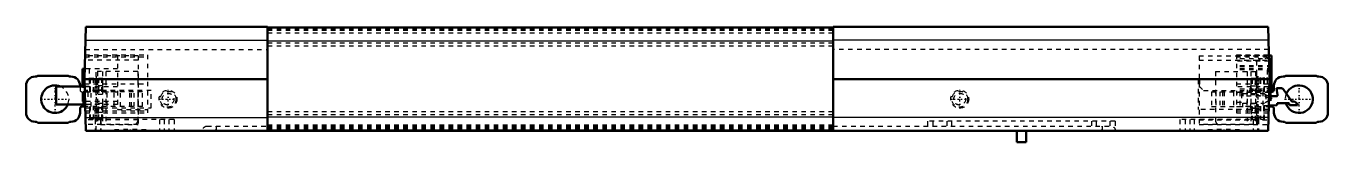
# Model space of a CAD drawing. Header units: millimetres. Extents: x -116 to 172, y -2 to 23.
import ezdxf

# ---------------------------------------------------------------- set-up
doc = ezdxf.new("R2010")
doc.units = ezdxf.units.MM
doc.linetypes.add('Center', pattern=[1.5, 0.45, -0.5, 0.05, -0.5])
doc.linetypes.add('Dashed', pattern=[2, 1, -1])
for name, color, linetype, lineweight in [('AM_0', 7, 'Continuous', 50), ('AM_4', 3, 'Continuous', 25), ('AM_7', 7, 'Center', 25), ('AM_9', 6, 'Dashed', 25)]:
    doc.layers.add(name, color=color, linetype=linetype, lineweight=lineweight)

# ---------------------------------------------------------------- blocks, each defined once
blk = doc.blocks.new('1_2500_100_p4_1_0_in_2500_100__A__4')
at = {"layer": 'AM_0'}
for p, q in [((-113.3, 12.2), (-106.57, 12.2)), ((-115.9, 4), (-115.9, 10)), ((-103.97, 10), (-103.97, 9.8)), ((-103.97, 4.95), (-103.97, 4)), ((-102.84, 5.35), (-103.57, 5.35)), ((-106.57, 1.8), (-113.3, 1.8))]:
    blk.add_line(p, q, dxfattribs=at)
for centre, radius, start, end in [((-113.9, 10), 2, 90, 180), ((-113.9, 13), 1, 270, 306.8699), ((-105.97, 13), 1, 233.1301, 270), ((-105.97, 10), 2, 0, 90), ((-109.5, 7), 3.05, 66.6402, 336.8311), ((-113.9, 4), 2, 180, 270), ((-105.97, 4), 2, 270, 360), ((-103.57, 4.95), 0.4, 90, 180), ((-113.9, 1), 1, 53.1301, 90), ((-105.97, 1), 1, 90, 126.8699)]:
    blk.add_arc(centre, radius, start, end, dxfattribs=at)
at = {"layer": 'AM_4'}
for p, q in [((-103.31, 5.35), (-103.31, 5.8)), ((-103.01, 5.35), (-103.01, 5.8))]:
    blk.add_line(p, q, dxfattribs=at)
at = {"layer": 'AM_7'}
for p, q in [((-109.5, 3.8), (-109.5, 10.2)), ((-112.71, 7), (-106.3, 7))]:
    blk.add_line(p, q, dxfattribs=at)
at = {"layer": 'AM_9'}
for p, q in [((-103.97, 9.8), (-103.97, 9.05)), ((-90.16, 8.65), (-103.57, 8.65)), ((-103.31, 5.8), (-103.31, 8.65)), ((-103.01, 5.8), (-103.01, 8.65)), ((-99, 11.4), (-101.8, 11.4)), ((-101.8, 11.4), (-101.8, 8.65)), ((-101.78, 8.65), (-101.78, 11.4)), ((-101.66, 8.65), (-101.66, 11.4)), ((-101.5, 5.35), (-101.5, 8.65)), ((-101.02, 8.65), (-101.02, 11.4)), ((-100.65, 8.65), (-100.65, 11.4)), ((-100.15, 8.65), (-100.15, 11.4)), ((-99.78, 8.65), (-99.78, 11.4)), ((-99.14, 8.65), (-99.14, 11.4)), ((-99.02, 8.65), (-99.02, 11.4)), ((-99, 8.65), (-99, 11.4)), ((-97.96, 5.35), (-97.96, 8.65)), ((-96.45, 5.35), (-96.45, 8.65)), ((-95.03, 5.35), (-95.03, 8.65)), ((-92.97, 5.35), (-92.97, 8.65)), ((-92.58, 5.35), (-92.58, 8.65)), ((-92, 5.35), (-92, 8.65)), ((-91.14, 5.35), (-91.14, 8.65)), ((-90.16, 5.35), (-90.16, 8.65)), ((-90.16, 5.35), (-102.84, 5.35)), ((-101.8, 5.35), (-101.8, 2.6)), ((-101.78, 2.6), (-101.78, 5.35)), ((-101.66, 2.6), (-101.66, 5.35)), ((-101.02, 2.6), (-101.02, 5.35)), ((-100.65, 2.6), (-100.65, 5.35)), ((-100.15, 2.6), (-100.15, 5.35)), ((-99.78, 2.6), (-99.78, 5.35)), ((-99.14, 2.6), (-99.14, 5.35)), ((-99.02, 2.6), (-99.02, 5.35)), ((-99, 2.6), (-99, 5.35)), ((-99, 2.6), (-101.8, 2.6))]:
    blk.add_line(p, q, dxfattribs=at)
for centre, radius, start, end in [((-109.5, 7), 3.05, 336.8311, 66.6402), ((-103.57, 9.05), 0.4, 180, 270)]:
    blk.add_arc(centre, radius, start, end, dxfattribs=at)
blk = doc.blocks.new('2_2500_100_p3_0_in_2500_100__A__4')
at = {"layer": 'AM_0'}
for p, q in [((-103, 11.5), (-102.7, 23)), ((-102.7, 23), (-62.5, 23)), ((-62.5, 23), (-62.5, 0)), ((-102.94, 13.7), (-103.44, 13.7)), ((-103.44, 13.7), (-103.44, 9.7)), ((-103.44, 9.8), (-109.24, 9.8)), ((-109.24, 9.8), (-109.24, 5.8)), ((-102.95, 9.7), (-103.44, 9.7)), ((-102.7, 0), (-103, 11.5)), ((-103, 11.45), (-62.5, 11.45)), ((-102.85, 5.8), (-109.24, 5.8)), ((-102.92, 8.55), (-103.38, 8.55)), ((-103.38, 8.55), (-103.38, 6.45)), ((-102.87, 6.45), (-103.38, 6.45)), ((-103.25, 8.55), (-103.25, 6.45)), ((-102.7, 0), (-62.5, 0))]:
    blk.add_line(p, q, dxfattribs=at)
at = {"layer": 'AM_4'}
for p, q in [((-102.78, 20.08), (-62.5, 20.08)), ((-102.78, 2.92), (-62.5, 2.92))]:
    blk.add_line(p, q, dxfattribs=at)
at = {"layer": 'AM_7'}
for p, q in [((-100.4, 12.06), (-100.4, 1.94)), ((-84.52, 4.92), (-84.52, 9.08)), ((-86.6, 7), (-82.44, 7)), ((-92.88, 0.32), (-92.88, -0.01)), ((-73.91, -0.06), (-73.91, 1.04))]:
    blk.add_line(p, q, dxfattribs=at)
at = {"layer": 'AM_9'}
for p, q in [((-102.83, 18), (-62.5, 18)), ((-91.15, 15.62), (-102.89, 15.62)), ((-91.15, 16.61), (-102.87, 16.61)), ((-102.87, 16.35), (-89.04, 16.35)), ((-102.86, 16.85), (-89.04, 16.85)), ((-95.67, 16.85), (-95.67, 4.75)), ((-91.15, 16.61), (-91.15, 1.4)), ((-89.04, 16.85), (-89.04, 3.95)), ((-95.67, 13.7), (-102.94, 13.7)), ((-101.98, 13.7), (-101.98, 9.7)), ((-98.9, 11.6), (-101.9, 11.6)), ((-101.9, 11.6), (-101.9, 8.9)), ((-91.21, 13.1), (-100.38, 13.1)), ((-100.38, 0), (-100.38, 13.1)), ((-100.08, 13.1), (-100.08, 1.4)), ((-99.03, 13.1), (-99.03, 1.4)), ((-98.9, 8.9), (-98.9, 11.6)), ((-98.23, 13.1), (-98.23, 1.4)), ((-91.21, 13.1), (-91.21, 2.4)), ((-101.98, 9.8), (-103.44, 9.8)), ((-102.97, 10.4), (-89.04, 10.4)), ((-95.67, 9.7), (-102.95, 9.7)), ((-88.22, 8.9), (-102.93, 8.9)), ((-98.99, 9.97), (-100.38, 9.97)), ((-98.99, 9.02), (-100.38, 9.02)), ((-98.99, 8.95), (-100.38, 8.95)), ((-98.99, 9.97), (-98.99, 8)), ((-88.22, 5.1), (-88.22, 8.9)), ((-103.21, 8.55), (-103.21, 6.45)), ((-95.67, 8.55), (-102.92, 8.55)), ((-95.67, 6.45), (-102.87, 6.45)), ((-95.67, 5.8), (-102.85, 5.8)), ((-102.21, 8.55), (-102.21, 6.45)), ((-98.99, 8), (-100.38, 8)), ((-98.99, 6.01), (-100.38, 6.01)), ((-98.99, 6.01), (-98.99, 4.04)), ((-102.83, 5.1), (-88.22, 5.1)), ((-102.82, 4.45), (-89.04, 4.45)), ((-102.8, 3.95), (-89.04, 3.95)), ((-101.9, 5.1), (-101.9, 2.4)), ((-98.99, 5.06), (-100.38, 5.06)), ((-98.99, 4.99), (-100.38, 4.99)), ((-98.99, 4.04), (-100.38, 4.04)), ((-98.9, 2.4), (-98.9, 5.1)), ((-95.67, 4.75), (-89.04, 4.75)), ((-91.15, 2.4), (-102.76, 2.4)), ((-91.15, 1.4), (-102.74, 1.4)), ((-100.61, 2.5), (-100.61, 0)), ((-83.16, 2.5), (-100.61, 2.5)), ((-99.41, 2.5), (-99.41, 0)), ((-99.41, 1.4), (-91.15, 1.4)), ((-99.38, 2.5), (-99.38, 0)), ((-86.38, 2.5), (-86.38, 0)), ((-85.38, 2.5), (-85.38, 0)), ((-84.36, 2.5), (-84.36, 0)), ((-83.16, 2.5), (-83.16, 0)), ((-75.91, 0.99), (-62.5, 0.99)), ((-73.91, 0.99), (-73.91, 0))]:
    blk.add_line(p, q, dxfattribs=at)
blk.add_lwpolyline([(-91.21, 2.4), (-91.22, 2.31), (-91.22, 2.23), (-91.24, 2.14), (-91.26, 2.06), (-91.28, 1.98), (-91.31, 1.9), (-91.35, 1.83), (-91.39, 1.76), (-91.43, 1.69), (-91.48, 1.63), (-91.53, 1.58), (-91.59, 1.53), (-91.65, 1.49), (-91.71, 1.46), (-91.77, 1.43), (-91.84, 1.42), (-91.9, 1.4), (-91.97, 1.4)], dxfattribs=at)
for radius in [1.98, 1.76, 1.31]:
    blk.add_circle((-84.52, 7), radius, dxfattribs=at)
for centre, radius, start, end in [((-92.88, -50.27), 50.57, 83.7557, 96.2443), ((-75.91, -0.01), 1, 90, 179.427)]:
    blk.add_arc(centre, radius, start, end, dxfattribs=at)
blk = doc.blocks.new('3_2500_100_p4_2_0_in_2500_100__A__4')
at = {"layer": 'AM_0'}
for p, q in [((162.57, 12.2), (169.3, 12.2)), ((159.45, 8.65), (159.57, 8.65)), ((159.97, 9.05), (159.97, 10)), ((171.9, 10), (171.9, 4)), ((158.84, 5.35), (159.57, 5.35)), ((159.97, 4), (159.97, 4.95)), ((169.3, 1.8), (162.57, 1.8))]:
    blk.add_line(p, q, dxfattribs=at)
for centre, radius, start, end in [((161.97, 10), 2, 90, 180), ((161.97, 13), 1, 270, 306.8699), ((169.9, 13), 1, 233.1301, 270), ((169.9, 10), 2, 360, 90), ((159.57, 9.05), 0.4, 270, 0), ((165.5, 7), 3.05, 197.1625, 156.3151), ((159.57, 4.95), 0.4, 360, 90), ((161.97, 4), 2, 180, 270), ((169.9, 4), 2, 270, 0), ((161.97, 1), 1, 53.1301, 90), ((169.9, 1), 1, 90, 126.8699)]:
    blk.add_arc(centre, radius, start, end, dxfattribs=at)
at = {"layer": 'AM_4'}
for p, q in [((159, 8.5), (159, 7.65)), ((159.3, 8.5), (159.3, 7.65)), ((159, 5.6), (159, 5.35)), ((159.3, 5.61), (159.3, 5.35))]:
    blk.add_line(p, q, dxfattribs=at)
at = {"layer": 'AM_7'}
for p, q in [((165.5, 3.8), (165.5, 10.2)), ((162.3, 7), (168.7, 7))]:
    blk.add_line(p, q, dxfattribs=at)
at = {"layer": 'AM_9'}
for p, q in [((146.16, 8.65), (146.16, 5.35)), ((146.16, 8.65), (159.45, 8.65)), ((147.14, 8.65), (147.14, 5.35)), ((147.99, 8.65), (147.99, 5.35)), ((148.58, 8.65), (148.58, 5.35)), ((148.97, 8.65), (148.97, 5.35)), ((151.03, 8.65), (151.03, 5.35)), ((152.45, 8.65), (152.45, 5.35)), ((153.95, 8.65), (153.95, 5.35)), ((155, 11.4), (155, 8.65)), ((155, 11.4), (157.8, 11.4)), ((155.02, 11.4), (155.02, 8.65)), ((155.14, 11.4), (155.14, 8.65)), ((155.78, 11.4), (155.78, 8.65)), ((156.15, 11.4), (156.15, 8.65)), ((156.64, 11.4), (156.64, 8.65)), ((157.01, 11.4), (157.01, 8.65)), ((157.5, 8.65), (157.5, 5.35)), ((157.65, 11.4), (157.65, 8.65)), ((157.77, 11.4), (157.77, 8.65)), ((157.8, 8.65), (157.8, 11.4)), ((159, 8.65), (159, 8.5)), ((159.3, 8.65), (159.3, 8.5)), ((159, 7.65), (159, 5.6)), ((159.3, 7.65), (159.3, 5.61)), ((146.16, 5.35), (158.84, 5.35)), ((155, 5.35), (155, 2.6)), ((155.02, 5.35), (155.02, 2.6)), ((155.14, 5.35), (155.14, 2.6)), ((155.78, 5.35), (155.78, 2.6)), ((156.15, 5.35), (156.15, 2.6)), ((156.64, 5.35), (156.64, 2.6)), ((157.01, 5.35), (157.01, 2.6)), ((157.65, 5.35), (157.65, 2.6)), ((157.77, 5.35), (157.77, 2.6)), ((157.8, 2.6), (157.8, 5.35)), ((155, 2.6), (157.8, 2.6))]:
    blk.add_line(p, q, dxfattribs=at)
blk.add_arc((165.5, 7), 3.05, 156.3151, 197.1625, dxfattribs=at)
blk = doc.blocks.new('4_2500_100_p2_0_in_2500_100__A__4')
at = {"layer": 'AM_0'}
for p, q in [((62.5, 23), (62.5, 0)), ((158.7, 23), (62.5, 23)), ((159, 11.5), (158.7, 23)), ((159.45, 16.65), (158.87, 16.65)), ((159.45, 16.65), (159.45, 8.5)), ((159, 11.45), (62.5, 11.45)), ((158.7, 0), (159, 11.5)), ((160.5, 9.45), (160.77, 7.94)), ((161.48, 9.45), (160.5, 9.45)), ((163.95, 6.45), (162.06, 9.15)), ((159.21, 6.89), (158.87, 6.69)), ((160.52, 7.65), (158.9, 7.65)), ((158.9, 7.59), (159.21, 7.41)), ((159.45, 8.5), (158.92, 8.5)), ((159.21, 7.41), (159.22, 7.4)), ((159.22, 6.9), (159.21, 6.89)), ((160.65, 6.1), (163.15, 6.1)), ((160.65, 5.84), (160.65, 6.1)), ((163.35, 5.9), (163.35, 5.85)), ((164.51, 6.45), (163.95, 6.45)), ((165.15, 6), (164.51, 6.45)), ((165.15, 5.65), (165.15, 6)), ((158.85, 5.6), (160.46, 5.64)), ((163.55, 5.65), (165.15, 5.65)), ((158.7, 0), (62.5, 0)), ((103.15, -2.5), (103.15, 0)), ((105.15, -2.5), (105.15, 0)), ((105.15, -2.5), (103.15, -2.5))]:
    blk.add_line(p, q, dxfattribs=at)
for points in [[(159.35, 7.15), (159.35, 7.15), (159.35, 7.16), (159.35, 7.19), (159.31, 7.3), (159.24, 7.38), (159.22, 7.4)], [(159.22, 6.9), (159.3, 6.99), (159.35, 7.11), (159.35, 7.12), (159.35, 7.15), (159.35, 7.15)]]:
    blk.add_lwpolyline(points, dxfattribs=at)
for centre, radius, start, end in [((161.48, 8.75), 0.7, 35, 90), ((160.45, 5.84), 0.2, 271.59, 0), ((160.52, 7.9), 0.25, 270, 10), ((163.15, 5.9), 0.2, 360, 90), ((163.55, 5.85), 0.2, 180, 270)]:
    blk.add_arc(centre, radius, start, end, dxfattribs=at)
at = {"layer": 'AM_4'}
for p, q in [((158.78, 20.08), (62.5, 20.08)), ((159.45, 15.45), (158.9, 15.45)), ((159.45, 9.7), (158.95, 9.7)), ((159.22, 7.4), (159.22, 6.9)), ((158.78, 2.92), (62.5, 2.92))]:
    blk.add_line(p, q, dxfattribs=at)
at = {"layer": 'AM_7'}
for p, q in [((155.94, 11.75), (159.48, 11.75)), ((156.4, 12.06), (156.4, 1.94)), ((90.5, 4.92), (90.5, 9.08)), ((88.42, 7), (92.58, 7)), ((121.95, -0.06), (121.95, 1.04)), ((148.85, 0.31), (148.85, -0.02))]:
    blk.add_line(p, q, dxfattribs=at)
at = {"layer": 'AM_9'}
for p, q in [((158.83, 18), (62.5, 18)), ((143.4, 16.61), (143.4, 1.4)), ((143.4, 16.61), (158.87, 16.61)), ((143.4, 15.62), (158.89, 15.62)), ((151.65, 16.85), (151.65, 3.95)), ((151.65, 16.85), (158.86, 16.85)), ((158.87, 16.65), (151.65, 16.65)), ((151.65, 16.35), (158.87, 16.35)), ((159.45, 15.95), (151.65, 15.95)), ((158.9, 15.45), (151.65, 15.45)), ((158.88, 16.22), (156.1, 15.47)), ((156.1, 15.47), (156.1, 8.03)), ((147.01, 13.1), (147.01, 2.4)), ((147.01, 13.1), (156.18, 13.1)), ((159.45, 14.35), (151.65, 14.35)), ((159.45, 14.15), (151.65, 14.15)), ((159.45, 13.7), (151.65, 13.7)), ((159.45, 13.5), (151.65, 13.5)), ((154.03, 13.1), (154.03, 1.4)), ((154.83, 13.1), (154.83, 1.4)), ((157.9, 11.6), (154.9, 11.6)), ((154.9, 11.6), (154.9, 8.89)), ((155.88, 13.1), (155.88, 1.4)), ((156.18, 1.4), (156.18, 13.1)), ((157.9, 8.89), (157.9, 11.6)), ((158.45, 13.5), (158.45, 9.2)), ((143.2, 11.29), (143.47, 11.29)), ((143.2, 11.29), (143.2, 4.69)), ((143.47, 11.29), (143.47, 9.81)), ((143.47, 9.81), (144.4, 8.89)), ((144.4, 8.89), (158.93, 8.89)), ((151.65, 10.4), (158.97, 10.4)), ((158.95, 9.7), (151.65, 9.7)), ((159.45, 9.2), (151.65, 9.2)), ((154.81, 9.98), (156.18, 9.98)), ((154.81, 9.98), (154.81, 8.01)), ((154.81, 9.03), (156.18, 9.03)), ((154.81, 8.96), (156.18, 8.96)), ((158.92, 8.5), (151.65, 8.5)), ((157.9, 8.2), (151.65, 8.2)), ((152.8, 6.25), (151.65, 6.25)), ((153.15, 8.05), (152.7, 8.5)), ((152.8, 8.2), (152.8, 6.25)), ((158.9, 7.65), (152.8, 7.65)), ((153.05, 5.4), (153.05, 6.1)), ((153.05, 6.1), (157.9, 6.1)), ((153.15, 7.65), (153.15, 8.05)), ((154.81, 8.01), (156.18, 8.01)), ((154.81, 6.01), (154.81, 4.04)), ((154.81, 6.01), (156.18, 6.01)), ((156.1, 8.03), (158.89, 7.28)), ((157.9, 8.2), (158.9, 7.59)), ((158.87, 6.69), (157.9, 6.1)), ((158.18, 8.03), (158.18, 6.27)), ((158.82, 4.69), (143.2, 4.69)), ((151.65, 5.4), (158.85, 5.6)), ((151.65, 5.4), (153.05, 5.4)), ((151.65, 4.45), (158.82, 4.45)), ((151.65, 3.95), (158.8, 3.95)), ((154.81, 5.06), (156.18, 5.06)), ((154.81, 4.99), (156.18, 4.99)), ((154.81, 4.04), (156.18, 4.04)), ((154.9, 4.69), (154.9, 2.4)), ((157.9, 2.4), (157.9, 4.69)), ((62.5, 0.99), (123.95, 0.99)), ((83.35, 2.1), (83.35, 0)), ((124.85, 2.1), (83.35, 2.1)), ((84.55, 2.1), (84.55, 0)), ((87.65, 2.1), (87.65, 0)), ((88.65, 2.1), (88.65, 0)), ((119.65, 2.1), (119.65, 0)), ((120.65, 2.1), (120.65, 0)), ((121.95, 0.99), (121.95, 0)), ((123.65, 2.1), (123.65, 0)), ((124.85, 2.1), (124.85, 0)), ((139.13, 2.5), (139.13, 0)), ((156.58, 2.5), (139.13, 2.5)), ((140.33, 2.5), (140.33, 0)), ((141.35, 2.5), (141.35, 0)), ((142.35, 2.5), (142.35, 0)), ((143.4, 2.4), (158.76, 2.4)), ((155.38, 1.4), (143.4, 1.4)), ((143.4, 1.4), (158.74, 1.4)), ((155.35, 2.5), (155.35, 0)), ((155.38, 2.5), (155.38, 0)), ((156.35, 2.5), (156.35, 0)), ((156.58, 2.5), (156.58, 0))]:
    blk.add_line(p, q, dxfattribs=at)
blk.add_lwpolyline([(147.01, 2.4), (147.02, 2.31), (147.02, 2.23), (147.04, 2.14), (147.06, 2.06), (147.08, 1.98), (147.11, 1.9), (147.15, 1.83), (147.19, 1.76), (147.23, 1.69), (147.28, 1.63), (147.33, 1.58), (147.39, 1.53), (147.45, 1.49), (147.51, 1.46), (147.57, 1.43), (147.64, 1.42), (147.7, 1.4), (147.77, 1.4)], dxfattribs=at)
for radius in [1.98, 1.76, 1.31]:
    blk.add_circle((90.5, 7), radius, dxfattribs=at)
for centre, radius, start, end in [((123.95, -0.01), 1, 0.573, 90), ((148.85, -50.27), 50.57, 83.7557, 96.2443)]:
    blk.add_arc(centre, radius, start, end, dxfattribs=at)
blk = doc.blocks.new('5_2500_100_p1_0_in_2500_100__A__4')
at = {"layer": 'AM_0'}
for p, q in [((62.5, 22.9), (-62.5, 22.9)), ((62.5, 22.85), (-62.5, 22.85)), ((62.5, 0.05), (-62.5, 0.05)), ((62.5, 0), (-62.5, 0))]:
    blk.add_line(p, q, dxfattribs=at)
at = {"layer": 'AM_4'}
for p, q in [((62.5, 19.85), (-62.5, 19.85)), ((62.5, 3.05), (-62.5, 3.05))]:
    blk.add_line(p, q, dxfattribs=at)
at = {"layer": 'AM_9'}
for p, q in [((62.5, 22.55), (-62.5, 22.55)), ((62.5, 22.42), (-62.5, 22.42)), ((62.5, 22.4), (-62.5, 22.4)), ((62.5, 22.2), (-62.5, 22.2)), ((62.5, 21.65), (-62.5, 21.65)), ((62.5, 19.4), (-62.5, 19.4)), ((62.5, 19.38), (-62.5, 19.38)), ((62.5, 18.7), (-62.5, 18.7)), ((62.5, 4.2), (-62.5, 4.2)), ((62.5, 3.52), (-62.5, 3.52)), ((62.5, 3.5), (-62.5, 3.5)), ((62.5, 1.25), (-62.5, 1.25)), ((62.5, 1), (-62.5, 1)), ((62.5, 0.8), (-62.5, 0.8)), ((62.5, 0.7), (-62.5, 0.7)), ((62.5, 0.5), (-62.5, 0.5)), ((62.5, 0.48), (-62.5, 0.48)), ((62.5, 0.35), (-62.5, 0.35)), ((62.5, 0.1), (-62.5, 0.1))]:
    blk.add_line(p, q, dxfattribs=at)

msp = doc.modelspace()

# ---------------------------------------------------------------- block references
for name in ['2_2500_100_p3_0_in_2500_100__A__4', '5_2500_100_p1_0_in_2500_100__A__4', '4_2500_100_p2_0_in_2500_100__A__4', '1_2500_100_p4_1_0_in_2500_100__A__4', '3_2500_100_p4_2_0_in_2500_100__A__4']:
    msp.add_blockref(name, (0, 0))

doc.saveas('drawing.dxf')
